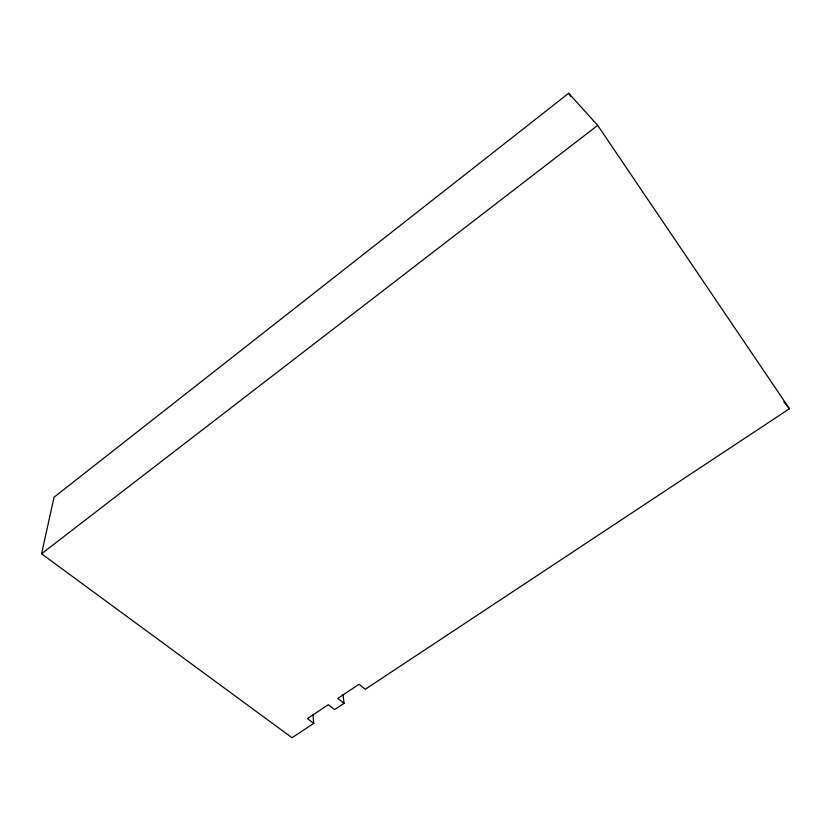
<?xml version="1.0" encoding="UTF-8"?>
<svg xmlns="http://www.w3.org/2000/svg" width="831" height="831" viewBox="0 0 831 831"><rect width="100%" height="100%" fill="white"/><g stroke="black" fill="none" stroke-linecap="round" stroke-linejoin="round"><path stroke-width="1.25" d="M41.55 553.789L54.057 497.208L568.674 93.269L597.686 125.367L789.45 408.717L365.266 689.283L359.075 684.277L337.802 698.404L344.055 703.317L334.592 709.581L328.307 704.698L307.408 718.586L313.744 723.375L292.034 737.731L41.55 553.789L597.686 125.367M783.82 401.768L789.45 408.717M568.674 93.269L570.866 96.479M342.995 694.436L344.055 703.317M312.965 714.38L313.744 723.375"/></g></svg>
